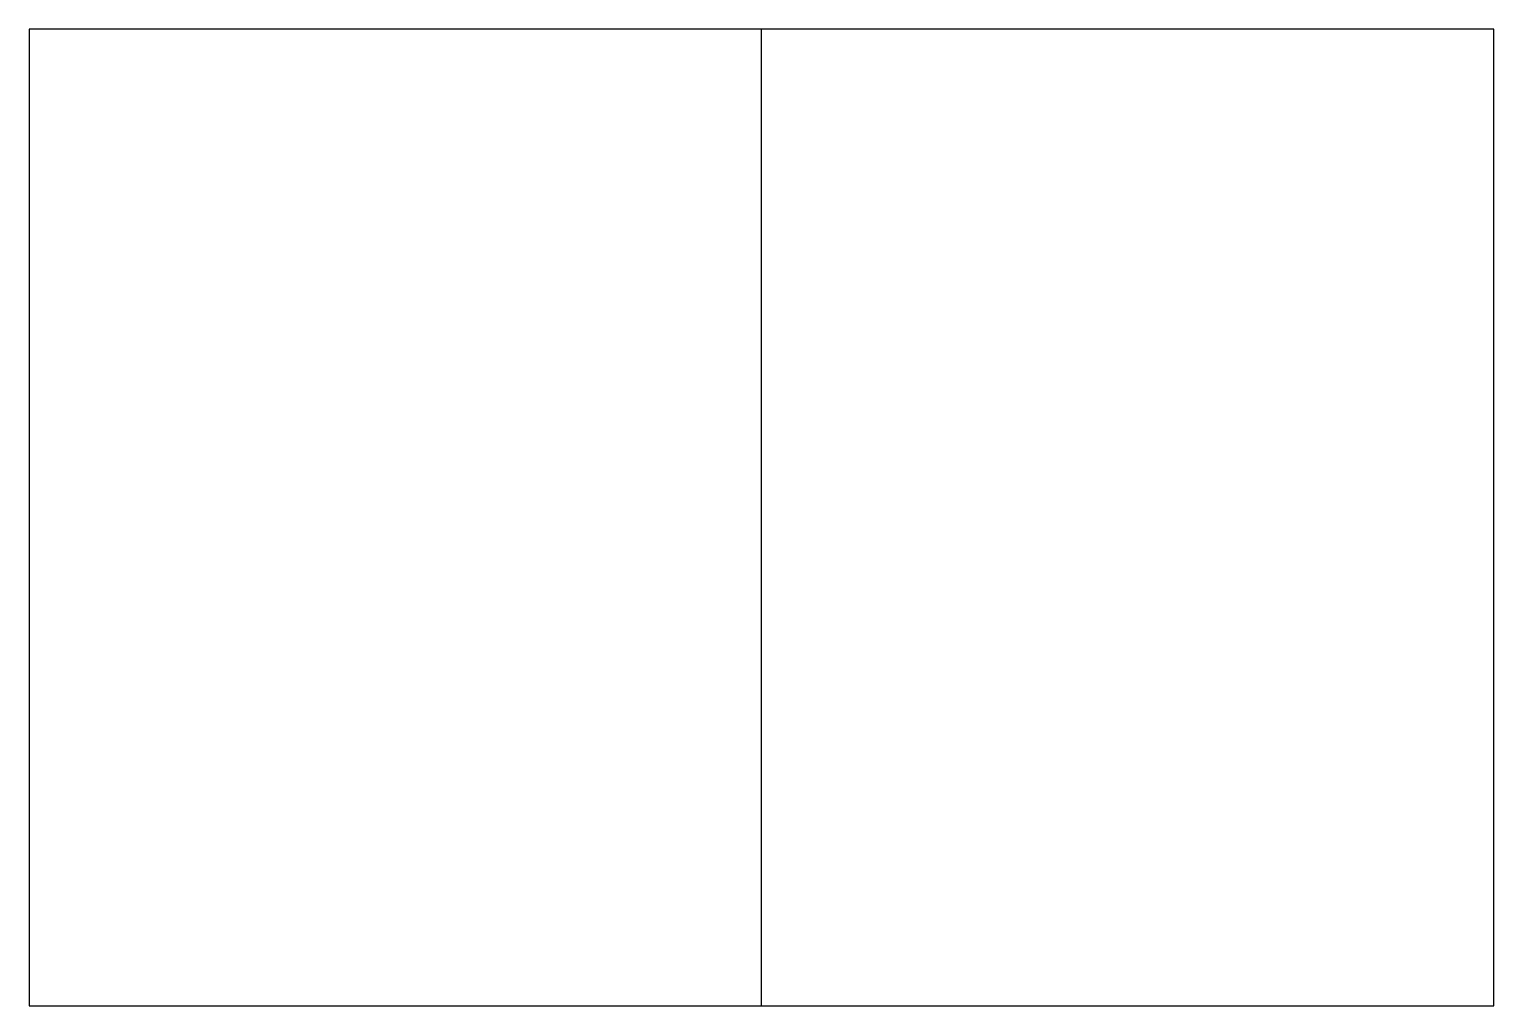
# Model space of a CAD drawing. Header units: metres. Extents: x 0 to 12, y 0 to 8.
import ezdxf

# ---------------------------------------------------------------- set-up
doc = ezdxf.new("R2010")
doc.units = ezdxf.units.M
doc.layers.add('A-PARTITION', color=7, linetype='Continuous')
doc.layers.add('A-WALL', color=7, linetype='Continuous')

msp = doc.modelspace()

# ---------------------------------------------------------------- linework, layer by layer
at = {"layer": 'A-PARTITION'}
msp.add_line((6, 0), (6, 8), dxfattribs=at)
at = {"layer": 'A-WALL'}
msp.add_lwpolyline([(0, 0), (12, 0), (12, 8), (0, 8)], close=True, dxfattribs=at)

doc.saveas('drawing.dxf')
